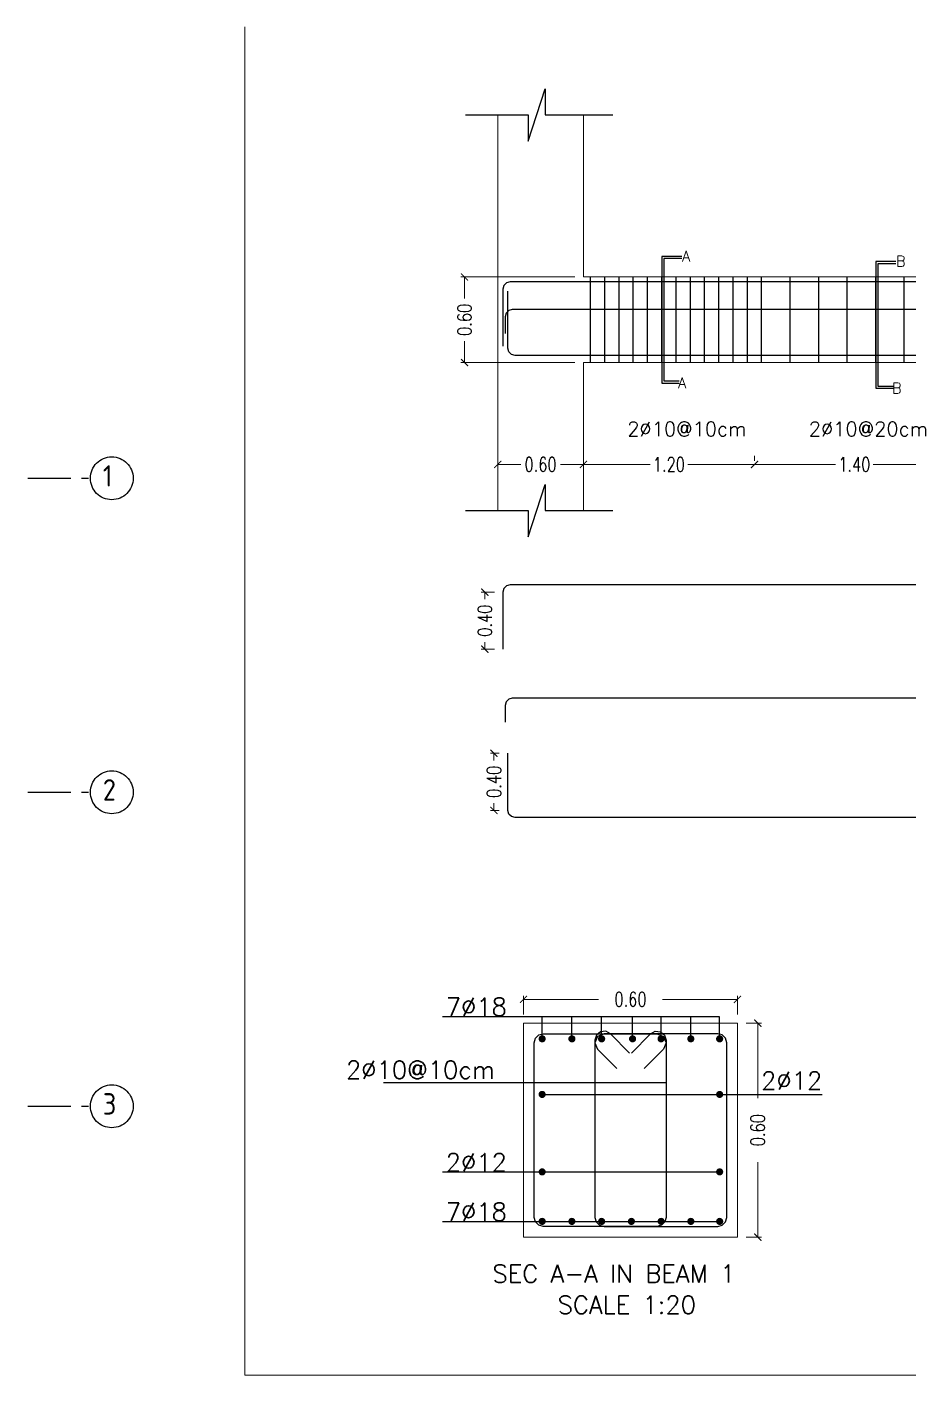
# Model space of a CAD drawing. Extents: x 166525 to 167198, y 178739 to 179747.
# Drawn here: x 166636.8 to 166649.16, y 179362.67 to 179381.56 of the extents above; entities that cross this region are included whole.
import ezdxf

# ---------------------------------------------------------------- set-up
doc = ezdxf.new("R2010")
doc.units = 0
doc.header["$MEASUREMENT"] = 0
for name, pattern in [('ACAD_ISO10W100', [18, 12, -3, 0, -3]), ('AUSGEZOGEN', [0]), ('VONLAYER', [0])]:
    doc.linetypes.add(name, pattern=pattern)
doc.layers.get('0').update_dxf_attribs({"linetype": 'CONTINUOUS'})
doc.layers.get('DEFPOINTS').update_dxf_attribs({"linetype": 'CONTINUOUS'})
for name, color, linetype in [('axis', 8, 'ACAD_ISO10W100'), ('BEAM-DIM', 4, 'CONTINUOUS'), ('BEAM-REIN', 2, 'CONTINUOUS'), ('EBENE0', 7, 'AUSGEZOGEN'), ('FRAME', 2, 'CONTINUOUS'), ('rebar call line', 8, 'CONTINUOUS'), ('REBARS', 2, 'CONTINUOUS'), ('Reinforcement', 10, 'CONTINUOUS'), ('TEXT', 7, 'CONTINUOUS')]:
    doc.layers.add(name, color=color, linetype=linetype)
doc.layers.add('BEAM', color=6, linetype='CONTINUOUS', lineweight=13)
doc.styles.add('DIM', font='simplex.shx', dxfattribs={"width": 0.75})
doc.styles.add('ISO8', font='iso8')
doc.styles.add('ROMANS', font='romans.shx')
doc.dimstyles.new('MUTASIM', dxfattribs={"dimscale": 0.9995, "dimtxt": 0.2, "dimasz": 0.1, "dimexe": 0.05, "dimexo": 0.12, "dimgap": 0.05, "dimtad": 0, "dimzin": 0, "dimdsep": 46, "dimtxsty": 'DIM', "dimblk": 'ARCHTICK', "dimcen": 0.09, "dimclrd": 35, "dimclre": 33, "dimclrt": 256, "dimazin": 0, "dimtfac": 1, "dimtofl": 0, "dimtmove": 1, "dimatfit": 3, "dimfxl": 0.18, "dimtolj": 1, "dimtzin": 0, "dimlwd": 13, "dimlwe": 9, "dimarcsym": 0})

# ---------------------------------------------------------------- blocks, each defined once
blk = doc.blocks.new('_ARCHTICK')
at = {"color": 0, "linetype": 'ByBlock', "const_width": 0.15}
blk.add_lwpolyline([(-0.5, -0.5), (0.5, 0.5)], dxfattribs=at)
blk = doc.blocks.new('*D468')
at = {"layer": 'BEAM', "color": 33, "lineweight": 9, "transparency": 16777216}
for p, q in [((166644.603, 179375.55), (166644.603, 179375.48)), ((166647.003, 179375.55), (166647.003, 179375.48))]:
    blk.add_line(p, q, dxfattribs=at)
at = {"layer": 'BEAM', "color": 35, "lineweight": 13, "transparency": 16777216}
for p, q in [((166644.603, 179375.43), (166645.539, 179375.43)), ((166647.003, 179375.43), (166646.068, 179375.43))]:
    blk.add_line(p, q, dxfattribs=at)
at = {"layer": 'DEFPOINTS', "color": 0, "transparency": 16777216}
for p in [(166644.603, 179375.43), (166647.003, 179375.43), (166647.003, 179375.43)]:
    blk.add_point(p, dxfattribs=at)
at = {"layer": 'BEAM', "color": 35, "lineweight": 13, "transparency": 16777216, "xscale": 0.09995000000000001, "yscale": 0.09995000000000001, "zscale": 0.09995000000000001, "rotation": 180}
blk.add_blockref('_ARCHTICK', (166644.603, 179375.43), dxfattribs=at)
at = {"layer": 'BEAM', "color": 35, "lineweight": 13, "transparency": 16777216, "xscale": 0.09995000000000001, "yscale": 0.09995000000000001, "zscale": 0.09995000000000001}
blk.add_blockref('_ARCHTICK', (166647.003, 179375.43), dxfattribs=at)
at = {"layer": 'BEAM', "transparency": 16777216, "insert": (166645.803, 179375.43), "char_height": 0.1999, "attachment_point": 5, "style": 'DIM'}
blk.add_mtext('\\A1;1.20', dxfattribs=at)
blk = doc.blocks.new('*D469')
at = {"layer": 'BEAM', "color": 33, "lineweight": 9, "transparency": 16777216}
for p, q in [((166647.003, 179375.55), (166647.003, 179375.48)), ((166649.803, 179375.55), (166649.803, 179375.48))]:
    blk.add_line(p, q, dxfattribs=at)
at = {"layer": 'BEAM', "color": 35, "lineweight": 13, "transparency": 16777216}
for p, q in [((166647.003, 179375.43), (166648.139, 179375.43)), ((166649.803, 179375.43), (166648.668, 179375.43))]:
    blk.add_line(p, q, dxfattribs=at)
at = {"layer": 'DEFPOINTS', "color": 0, "transparency": 16777216}
for p in [(166647.003, 179375.43), (166649.803, 179375.43), (166649.803, 179375.43)]:
    blk.add_point(p, dxfattribs=at)
at = {"layer": 'BEAM', "color": 35, "lineweight": 13, "transparency": 16777216, "xscale": 0.09995000000000001, "yscale": 0.09995000000000001, "zscale": 0.09995000000000001, "rotation": 180}
blk.add_blockref('_ARCHTICK', (166647.003, 179375.43), dxfattribs=at)
at = {"layer": 'BEAM', "color": 35, "lineweight": 13, "transparency": 16777216, "xscale": 0.09995000000000001, "yscale": 0.09995000000000001, "zscale": 0.09995000000000001}
blk.add_blockref('_ARCHTICK', (166649.803, 179375.43), dxfattribs=at)
at = {"layer": 'BEAM', "transparency": 16777216, "insert": (166648.403, 179375.43), "char_height": 0.1999, "attachment_point": 5, "style": 'DIM'}
blk.add_mtext('\\A1;1.40', dxfattribs=at)
blk = doc.blocks.new('*D476')
at = {"layer": 'BEAM', "color": 33, "lineweight": 9, "transparency": 16777216}
for p, q in [((166643.403, 179375.55), (166643.403, 179375.48)), ((166644.603, 179375.55), (166644.603, 179375.48))]:
    blk.add_line(p, q, dxfattribs=at)
at = {"layer": 'BEAM', "color": 35, "lineweight": 13, "transparency": 16777216}
for p, q in [((166643.403, 179375.43), (166643.725, 179375.43)), ((166644.603, 179375.43), (166644.282, 179375.43))]:
    blk.add_line(p, q, dxfattribs=at)
at = {"layer": 'DEFPOINTS', "color": 0, "transparency": 16777216}
for p in [(166643.403, 179375.43), (166644.603, 179375.43), (166644.603, 179375.43)]:
    blk.add_point(p, dxfattribs=at)
at = {"layer": 'BEAM', "color": 35, "lineweight": 13, "transparency": 16777216, "xscale": 0.09995000000000001, "yscale": 0.09995000000000001, "zscale": 0.09995000000000001, "rotation": 180}
blk.add_blockref('_ARCHTICK', (166643.403, 179375.43), dxfattribs=at)
at = {"layer": 'BEAM', "color": 35, "lineweight": 13, "transparency": 16777216, "xscale": 0.09995000000000001, "yscale": 0.09995000000000001, "zscale": 0.09995000000000001}
blk.add_blockref('_ARCHTICK', (166644.603, 179375.43), dxfattribs=at)
at = {"layer": 'BEAM', "transparency": 16777216, "insert": (166644.003, 179375.43), "char_height": 0.1999, "attachment_point": 5, "style": 'DIM'}
blk.add_mtext('\\A1;0.60', dxfattribs=at)
blk = doc.blocks.new('*D477')
at = {"layer": 'BEAM', "color": 33, "lineweight": 9, "transparency": 16777216}
for p, q in [((166643.356, 179373.641), (166643.172, 179373.641)), ((166643.356, 179372.841), (166643.172, 179372.841))]:
    blk.add_line(p, q, dxfattribs=at)
at = {"layer": 'BEAM', "color": 35, "lineweight": 13, "transparency": 16777216}
for p, q in [((166643.222, 179373.641), (166643.222, 179373.541)), ((166643.222, 179372.841), (166643.222, 179372.941))]:
    blk.add_line(p, q, dxfattribs=at)
at = {"layer": 'DEFPOINTS', "color": 0, "transparency": 16777216}
for p in [(166643.222, 179373.641), (166643.476, 179373.641), (166643.476, 179372.841)]:
    blk.add_point(p, dxfattribs=at)
at = {"layer": 'BEAM', "color": 35, "lineweight": 13, "transparency": 16777216, "xscale": 0.09995000000000001, "yscale": 0.09995000000000001, "zscale": 0.09995000000000001}
for p, rotation in [((166643.222, 179373.641), 90), ((166643.222, 179372.841), 270)]:
    blk.add_blockref('_ARCHTICK', p, dxfattribs=dict(at, rotation=rotation))
at = {"layer": 'BEAM', "transparency": 16777216, "insert": (166643.222, 179373.241), "char_height": 0.1999, "attachment_point": 5, "rotation": 90, "style": 'DIM'}
blk.add_mtext('\\A1;0.40', dxfattribs=at)
blk = doc.blocks.new('*D480')
at = {"layer": 'BEAM', "color": 33, "lineweight": 9, "transparency": 16777216}
for p, q in [((166643.423, 179371.383), (166643.299, 179371.383)), ((166643.423, 179370.583), (166643.299, 179370.583))]:
    blk.add_line(p, q, dxfattribs=at)
at = {"layer": 'BEAM', "color": 35, "lineweight": 13, "transparency": 16777216}
for p, q in [((166643.349, 179371.383), (166643.349, 179371.283)), ((166643.349, 179370.583), (166643.349, 179370.683))]:
    blk.add_line(p, q, dxfattribs=at)
at = {"layer": 'DEFPOINTS', "color": 0, "transparency": 16777216}
for p in [(166643.543, 179371.383), (166643.349, 179370.583), (166643.543, 179370.583)]:
    blk.add_point(p, dxfattribs=at)
at = {"layer": 'BEAM', "color": 35, "lineweight": 13, "transparency": 16777216, "xscale": 0.09995000000000001, "yscale": 0.09995000000000001, "zscale": 0.09995000000000001}
for p, rotation in [((166643.349, 179371.383), 90), ((166643.349, 179370.583), 270)]:
    blk.add_blockref('_ARCHTICK', p, dxfattribs=dict(at, rotation=rotation))
at = {"layer": 'BEAM', "transparency": 16777216, "insert": (166643.349, 179370.983), "char_height": 0.1999, "attachment_point": 5, "rotation": 90, "style": 'DIM'}
blk.add_mtext('\\A1;0.40', dxfattribs=at)
blk = doc.blocks.new('*D481')
at = {"layer": 'BEAM', "color": 33, "lineweight": 9, "transparency": 16777216}
for p, q in [((166644.484, 179378.057), (166642.887, 179378.057)), ((166644.484, 179376.857), (166642.887, 179376.857))]:
    blk.add_line(p, q, dxfattribs=at)
at = {"layer": 'BEAM', "color": 35, "lineweight": 13, "transparency": 16777216}
for p, q in [((166642.937, 179378.057), (166642.937, 179377.757)), ((166642.937, 179376.857), (166642.937, 179377.157))]:
    blk.add_line(p, q, dxfattribs=at)
at = {"layer": 'DEFPOINTS', "color": 0, "transparency": 16777216}
for p in [(166642.937, 179378.057), (166644.603, 179378.057), (166644.603, 179376.857)]:
    blk.add_point(p, dxfattribs=at)
at = {"layer": 'BEAM', "color": 35, "lineweight": 13, "transparency": 16777216, "xscale": 0.09995000000000001, "yscale": 0.09995000000000001, "zscale": 0.09995000000000001}
for p, rotation in [((166642.937, 179378.057), 90), ((166642.937, 179376.857), 270)]:
    blk.add_blockref('_ARCHTICK', p, dxfattribs=dict(at, rotation=rotation))
at = {"layer": 'BEAM', "transparency": 16777216, "insert": (166642.937, 179377.457), "char_height": 0.1999, "attachment_point": 5, "rotation": 90, "style": 'DIM'}
blk.add_mtext('\\A1;0.60', dxfattribs=at)
blk = doc.blocks.new('*D482')
at = {"layer": 'BEAM', "color": 33, "lineweight": 9, "transparency": 16777216}
for p, q in [((166643.764, 179367.722), (166643.764, 179367.985)), ((166646.764, 179367.722), (166646.764, 179367.985))]:
    blk.add_line(p, q, dxfattribs=at)
at = {"layer": 'BEAM', "color": 35, "lineweight": 13, "transparency": 16777216}
for p, q in [((166643.764, 179367.935), (166644.814, 179367.935)), ((166646.764, 179367.935), (166645.714, 179367.935))]:
    blk.add_line(p, q, dxfattribs=at)
at = {"layer": 'DEFPOINTS', "color": 0, "transparency": 16777216}
for p in [(166646.764, 179367.935), (166643.764, 179367.602), (166646.764, 179367.602)]:
    blk.add_point(p, dxfattribs=at)
at = {"layer": 'BEAM', "color": 35, "lineweight": 13, "transparency": 16777216, "xscale": 0.09995000000000001, "yscale": 0.09995000000000001, "zscale": 0.09995000000000001, "rotation": 180}
blk.add_blockref('_ARCHTICK', (166643.764, 179367.935), dxfattribs=at)
at = {"layer": 'BEAM', "color": 35, "lineweight": 13, "transparency": 16777216, "xscale": 0.09995000000000001, "yscale": 0.09995000000000001, "zscale": 0.09995000000000001}
blk.add_blockref('_ARCHTICK', (166646.764, 179367.935), dxfattribs=at)
at = {"layer": 'BEAM', "transparency": 16777216, "insert": (166645.264, 179367.935), "char_height": 0.1999, "attachment_point": 5, "style": 'DIM'}
blk.add_mtext('\\A1;0.60', dxfattribs=at)
blk = doc.blocks.new('*D483')
at = {"layer": 'BEAM', "color": 33, "lineweight": 9, "transparency": 16777216}
for p, q in [((166646.884, 179367.602), (166647.099, 179367.602)), ((166646.884, 179364.602), (166647.099, 179364.602))]:
    blk.add_line(p, q, dxfattribs=at)
at = {"layer": 'BEAM', "color": 35, "lineweight": 13, "transparency": 16777216}
for p, q in [((166647.049, 179367.602), (166647.049, 179366.552)), ((166647.049, 179364.602), (166647.049, 179365.653))]:
    blk.add_line(p, q, dxfattribs=at)
at = {"layer": 'DEFPOINTS', "color": 0, "transparency": 16777216}
for p in [(166646.764, 179367.602), (166647.049, 179367.602), (166646.764, 179364.602)]:
    blk.add_point(p, dxfattribs=at)
at = {"layer": 'BEAM', "color": 35, "lineweight": 13, "transparency": 16777216, "xscale": 0.09995000000000001, "yscale": 0.09995000000000001, "zscale": 0.09995000000000001}
for p, rotation in [((166647.049, 179367.602), 90), ((166647.049, 179364.602), 270)]:
    blk.add_blockref('_ARCHTICK', p, dxfattribs=dict(at, rotation=rotation))
at = {"layer": 'BEAM', "transparency": 16777216, "insert": (166647.049, 179366.102), "char_height": 0.1999, "attachment_point": 5, "rotation": 90, "style": 'DIM'}
blk.add_mtext('\\A1;0.60', dxfattribs=at)

msp = doc.modelspace()

# ---------------------------------------------------------------- linework, layer by layer
at = {"layer": 'axis', "ltscale": 0.05}
for p, q in [((166617.81443, 179375.23633), (166637.69031, 179375.23633)), ((166617.81443, 179370.83633), (166637.69031, 179370.83633)), ((166617.81443, 179366.43633), (166637.69031, 179366.43633))]:
    msp.add_line(p, q, dxfattribs=at)
at = {"layer": 'axis'}
for centre in [(166637.99031, 179375.23633), (166637.99031, 179370.83633), (166637.99031, 179366.43633)]:
    msp.add_circle(centre, 0.3, dxfattribs=at)
at = {"layer": 'BEAM'}
for p, q in [((166643.40348, 179380.33029), (166643.40348, 179374.78553)), ((166644.60348, 179380.33029), (166644.60348, 179378.05681)), ((166644.60348, 179378.05681), (166652.20348, 179378.05681)), ((166644.60348, 179376.85681), (166644.60348, 179374.78553)), ((166644.60348, 179376.85681), (166652.20348, 179376.85681))]:
    msp.add_line(p, q, dxfattribs=at)
msp.add_lwpolyline([(166643.76405, 179364.60237), (166646.76405, 179364.60237), (166646.76405, 179367.60237), (166643.76405, 179367.60237)], close=True, dxfattribs=at)
at = {"layer": 'BEAM-REIN', "const_width": 0.0475}
for points in [[(166643.9992, 179367.38141, 1), (166644.0517, 179367.38141, 1)], [(166644.4162, 179367.38141, 1), (166644.4687, 179367.38141, 1)], [(166644.8332, 179367.38141, 1), (166644.8857, 179367.38141, 1)], [(166645.2666, 179367.38141, 1), (166645.3191, 179367.38141, 1)], [(166645.6672, 179367.38141, 1), (166645.7197, 179367.38141, 1)], [(166646.0842, 179367.38141, 1), (166646.1367, 179367.38141, 1)], [(166646.48805, 179367.38141, 1), (166646.54055, 179367.38141, 1)], [(166643.9992, 179366.60268, 1), (166644.0517, 179366.60268, 1)], [(166646.48805, 179366.60268, 1), (166646.54055, 179366.60268, 1)], [(166643.9992, 179365.51723, 1), (166644.0517, 179365.51723, 1)], [(166646.48805, 179365.51723, 1), (166646.54055, 179365.51723, 1)], [(166643.9992, 179364.82339, 1), (166644.0517, 179364.82339, 1)], [(166644.4162, 179364.82339, 1), (166644.4687, 179364.82339, 1)], [(166644.8332, 179364.82339, 1), (166644.8857, 179364.82339, 1)], [(166645.25063, 179364.82339, 1), (166645.30313, 179364.82339, 1)], [(166645.6672, 179364.82339, 1), (166645.7197, 179364.82339, 1)], [(166646.0842, 179364.82339, 1), (166646.1367, 179364.82339, 1)], [(166646.48805, 179364.82339, 1), (166646.54055, 179364.82339, 1)]]:
    msp.add_lwpolyline(points, format="xyb", close=True, dxfattribs=at)
at = {"layer": 'EBENE0', "color": 8, "linetype": 'AUSGEZOGEN'}
for p, q in [((166643.82875, 179379.9621), (166644.06671, 179380.69361)), ((166644.06671, 179380.69361), (166644.06671, 179380.33029)), ((166642.95011, 179380.32786), (166643.82875, 179380.32786)), ((166643.82875, 179380.32786), (166643.82875, 179379.9621)), ((166644.06671, 179380.33029), (166645.01857, 179380.33029)), ((166643.82875, 179374.41735), (166644.06671, 179375.14886)), ((166644.06671, 179375.14886), (166644.06671, 179374.78553)), ((166642.95011, 179374.7831), (166643.82875, 179374.7831)), ((166643.82875, 179374.7831), (166643.82875, 179374.41735)), ((166644.06671, 179374.78553), (166645.01857, 179374.78553))]:
    msp.add_line(p, q, dxfattribs=at)
at = {"layer": 'FRAME', "color": 8, "linetype": 'Continuous', "lineweight": 0}
for p, q in [((166639.85407, 179362.67044), (166639.85407, 179381.56041)), ((166666.01097, 179362.67044), (166639.85407, 179362.67044))]:
    msp.add_line(p, q, dxfattribs=at)
at = {"layer": 'rebar call line'}
for p, q in [((166646.5143, 179367.69054), (166642.62714, 179367.69054)), ((166644.02545, 179367.38141), (166644.02545, 179367.69054)), ((166644.44245, 179367.38141), (166644.44245, 179367.69054)), ((166644.85945, 179367.38141), (166644.85945, 179367.69054)), ((166645.29285, 179367.38141), (166645.29285, 179367.69054)), ((166645.69345, 179367.38141), (166645.69345, 179367.69054)), ((166646.11045, 179367.38141), (166646.11045, 179367.69054)), ((166646.5143, 179367.38141), (166646.5143, 179367.69054)), ((166641.79982, 179366.77047), (166645.76227, 179366.77047)), ((166647.94973, 179366.59837), (166643.99956, 179366.59837)), ((166646.5143, 179365.51293), (166642.62714, 179365.51293)), ((166646.5143, 179364.81944), (166642.62714, 179364.81944))]:
    msp.add_line(p, q, dxfattribs=at)
for points in [[(166645.98529, 179378.34588), (166645.70348, 179378.34588), (166645.70348, 179376.57068), (166645.9475, 179376.57068)], [(166645.98529, 179378.31588), (166645.73303, 179378.31588), (166645.73303, 179376.60068), (166645.9475, 179376.60068)], [(166648.98529, 179378.27353), (166648.70348, 179378.27353), (166648.70348, 179376.49833), (166648.9475, 179376.49833)], [(166648.98529, 179378.24353), (166648.73303, 179378.24353), (166648.73303, 179376.52833), (166648.9475, 179376.52833)]]:
    msp.add_lwpolyline(points, dxfattribs=at)
at = {"layer": 'REBARS'}
for points in [[(166662.07703, 179377.08522), (166662.07703, 179377.88522), (166662.06342, 179377.93602), (166662.02623, 179377.97321), (166661.97543, 179377.98682), (166643.57783, 179377.98682), (166643.52703, 179377.97321), (166643.48984, 179377.93602), (166643.47623, 179377.88522), (166643.47623, 179377.08522)], [(166662.14419, 179377.85889), (166662.14419, 179377.05889), (166662.13058, 179377.00809), (166662.09339, 179376.9709), (166662.04259, 179376.95729), (166643.64499, 179376.95729), (166643.59419, 179376.9709), (166643.557, 179377.00809), (166643.54339, 179377.05889), (166643.54339, 179377.85889)], [(166662.02532, 179377.26346), (166662.02532, 179377.49944), (166662.01171, 179377.55024), (166661.97452, 179377.58743), (166661.92372, 179377.60104), (166643.60661, 179377.60104), (166643.55581, 179377.58743), (166643.51862, 179377.55024), (166643.50501, 179377.49944), (166643.50501, 179377.26346)], [(166662.07703, 179372.8413), (166662.07703, 179373.6413), (166662.06342, 179373.6921), (166662.02623, 179373.72929), (166661.97543, 179373.7429), (166643.57783, 179373.7429), (166643.52703, 179373.72929), (166643.48984, 179373.6921), (166643.47623, 179373.6413), (166643.47623, 179372.8413)], [(166662.02532, 179371.8176), (166662.02532, 179372.05358), (166662.01171, 179372.10438), (166661.97452, 179372.14157), (166661.92372, 179372.15518), (166643.60661, 179372.15518), (166643.55581, 179372.14157), (166643.51862, 179372.10438), (166643.50501, 179372.05358), (166643.50501, 179371.8176)], [(166662.14419, 179371.3828), (166662.14419, 179370.5828), (166662.13058, 179370.532), (166662.09339, 179370.49482), (166662.04259, 179370.4812), (166643.64499, 179370.4812), (166643.59419, 179370.49482), (166643.557, 179370.532), (166643.54339, 179370.5828), (166643.54339, 179371.3828)]]:
    msp.add_lwpolyline(points, dxfattribs=at)
for points in [[(166645.27608, 179367.18297, 0), (166645.54548, 179367.45237, 0), (166645.6105, 179367.48715, 0), (166645.68387, 179367.47992, 0), (166645.74087, 179367.43314, 0), (166645.76227, 179367.36259, 0), (166645.76227, 179364.87937, 0), (166645.74526, 179364.81587, 0), (166645.69877, 179364.76939, 0), (166645.63527, 179364.75237, 0), (166644.04105, 179364.75237, 0), (166643.97755, 179364.76939, 0), (166643.93107, 179364.81587, 0), (166643.91405, 179364.87937, 0), (166643.91405, 179367.32537, 0), (166643.93107, 179367.38887, 0), (166643.97755, 179367.43536, 0), (166644.04105, 179367.45237, 0), (166645.63527, 179367.45237, 0), (166645.72508, 179367.41518, 0), (166645.76227, 179367.32537, 0), (166645.72508, 179367.23557, 0), (166645.45567, 179366.96616, 0)], [(166645.25203, 179367.18297, 0), (166644.98262, 179367.45237, 0), (166644.91761, 179367.48715, 0), (166644.84423, 179367.47992, 0), (166644.78723, 179367.43314, 0), (166644.76583, 179367.36259, 0), (166644.76583, 179364.87937, 0), (166644.78284, 179364.81587, 0), (166644.82933, 179364.76939, 0), (166644.89283, 179364.75237, 0), (166646.48705, 179364.75237, 0), (166646.55055, 179364.76939, 0), (166646.59704, 179364.81587, 0), (166646.61405, 179364.87937, 0), (166646.61405, 179367.32537, 0), (166646.59704, 179367.38887, 0), (166646.55055, 179367.43536, 0), (166646.48705, 179367.45237, 0), (166644.89283, 179367.45237, 0), (166644.80303, 179367.41518, 0), (166644.76583, 179367.32537, 0), (166644.80303, 179367.23557, 0), (166645.07243, 179366.96616, 0)]]:
    msp.add_polyline3d(points, dxfattribs=at)
at = {"layer": 'Reinforcement', "linetype": 'VONLAYER'}
for p, q in [((166644.70348, 179376.85681), (166644.70348, 179378.05681)), ((166644.90348, 179376.85681), (166644.90348, 179378.05681)), ((166645.10348, 179376.85681), (166645.10348, 179378.05681)), ((166645.30348, 179376.85681), (166645.30348, 179378.05681)), ((166645.50348, 179376.85681), (166645.50348, 179378.05681)), ((166645.70348, 179376.85681), (166645.70348, 179378.05681)), ((166645.90348, 179376.85681), (166645.90348, 179378.05681)), ((166646.10348, 179376.85681), (166646.10348, 179378.05681)), ((166646.30348, 179376.85681), (166646.30348, 179378.05681)), ((166646.50348, 179376.85681), (166646.50348, 179378.05681)), ((166646.70348, 179376.85681), (166646.70348, 179378.05681)), ((166646.90348, 179376.85681), (166646.90348, 179378.05681)), ((166647.10348, 179376.85681), (166647.10348, 179378.05681)), ((166647.50348, 179376.85681), (166647.50348, 179378.05681)), ((166647.90348, 179376.85681), (166647.90348, 179378.05681)), ((166648.30348, 179376.85681), (166648.30348, 179378.05681)), ((166648.70348, 179376.85681), (166648.70348, 179378.05681)), ((166649.10348, 179376.85681), (166649.10348, 179378.05681))]:
    msp.add_line(p, q, dxfattribs=at)

# ---------------------------------------------------------------- texts
at = {"layer": 'axis', "color": 3, "style": 'ISO8'}
for s, p in [('1', (166637.86498, 179375.11979)), ('2', (166637.86498, 179370.71979)), ('3', (166637.86498, 179366.31979))]:
    msp.add_text(s, height=0.3, dxfattribs=at).set_placement(p)
at = {"layer": 'BEAM-DIM', "style": 'ROMANS'}
for s, height, p in [('A', 0.15, (166645.98686, 179378.27507, 2612.33432)), ('B', 0.15, (166648.98686, 179378.20272, 2612.33432)), ('A', 0.15, (166645.93127, 179376.49833, 3480.91864)), ('B', 0.15, (166648.93127, 179376.42597, 3480.91864)), ('2%%C10@10cm', 0.2, (166645.2185, 179375.82803)), ('2%%C10@20cm', 0.2, (166647.76426, 179375.82803)), ('7%%C18', 0.25, (166642.67344, 179367.70438)), ('2%%C10@10cm', 0.25, (166641.27474, 179366.82245)), ('2%%C12', 0.25, (166647.09553, 179366.66987)), ('2%%C12', 0.25, (166642.67344, 179365.52677)), ('7%%C18', 0.25, (166642.67344, 179364.83328))]:
    msp.add_text(s, height=height, dxfattribs=at).set_placement(p)
at = {"layer": 'TEXT', "style": 'ROMANS'}
for s, p in [('SEC A-A IN BEAM 1 ', (166643.32881, 179363.96513, 186)), ('SCALE 1:20', (166644.24306, 179363.52944, 193.75))]:
    msp.add_text(s, height=0.25, dxfattribs=at).set_placement(p)

# ---------------------------------------------------------------- dimensions: what is measured, and where the dimension line sits
at = {"layer": 'BEAM'}
for base, p1, p2, text, override, picture, middle in [((166642.93677, 179378.05681), (166644.60348, 179376.85681), (166644.60348, 179378.05681), '0.60', {"dimlfac": 50}, '*D481', (166642.93677, 179377.45681)), ((166643.22247, 179373.6413), (166643.47623, 179372.8413), (166643.47623, 179373.6413), '0.40', {"dimlfac": 50}, '*D477', (166643.22247, 179373.2413)), ((166643.34854, 179370.5828), (166643.54339, 179371.3828), (166643.54339, 179370.5828), '0.40', {"dimlfac": 50}, '*D480', (166643.34854, 179370.9828)), ((166647.0494, 179367.60237), (166646.76405, 179364.60237), (166646.76405, 179367.60237), '0.60', {"dimgap": 0.2, "dimlfac": 20}, '*D483', (166647.0494, 179366.10237))]:
    dim = msp.add_linear_dim(base=base, p1=p1, p2=p2, angle=90, text=text, dimstyle='MUTASIM', override=override, dxfattribs=at)
    dim.commit()
    dim.dimension.update_dxf_attribs({"geometry": picture, "text_midpoint": middle})
for base, p1, p2, text, override, picture, middle in [((166644.60348, 179375.43016), (166643.40348, 179375.43016), (166644.60348, 179375.43016), '0.60', {"dimlfac": 50}, '*D476', (166644.00348, 179375.43016)), ((166647.00348, 179375.43016), (166644.60348, 179375.43016), (166647.00348, 179375.43016), '1.20', {"dimlfac": 50}, '*D468', (166645.80348, 179375.43016)), ((166649.80348, 179375.43016), (166647.00348, 179375.43016), (166649.80348, 179375.43016), '1.40', {"dimlfac": 50}, '*D469', (166648.40348, 179375.43016)), ((166646.76405, 179367.93473), (166643.76405, 179367.60237), (166646.76405, 179367.60237), '0.60', {"dimgap": 0.2, "dimlfac": 20}, '*D482', (166645.26405, 179367.93473))]:
    dim = msp.add_linear_dim(base=base, p1=p1, p2=p2, text=text, dimstyle='MUTASIM', override=override, dxfattribs=at)
    dim.commit()
    dim.dimension.update_dxf_attribs({"geometry": picture, "text_midpoint": middle})

doc.saveas('drawing.dxf')
